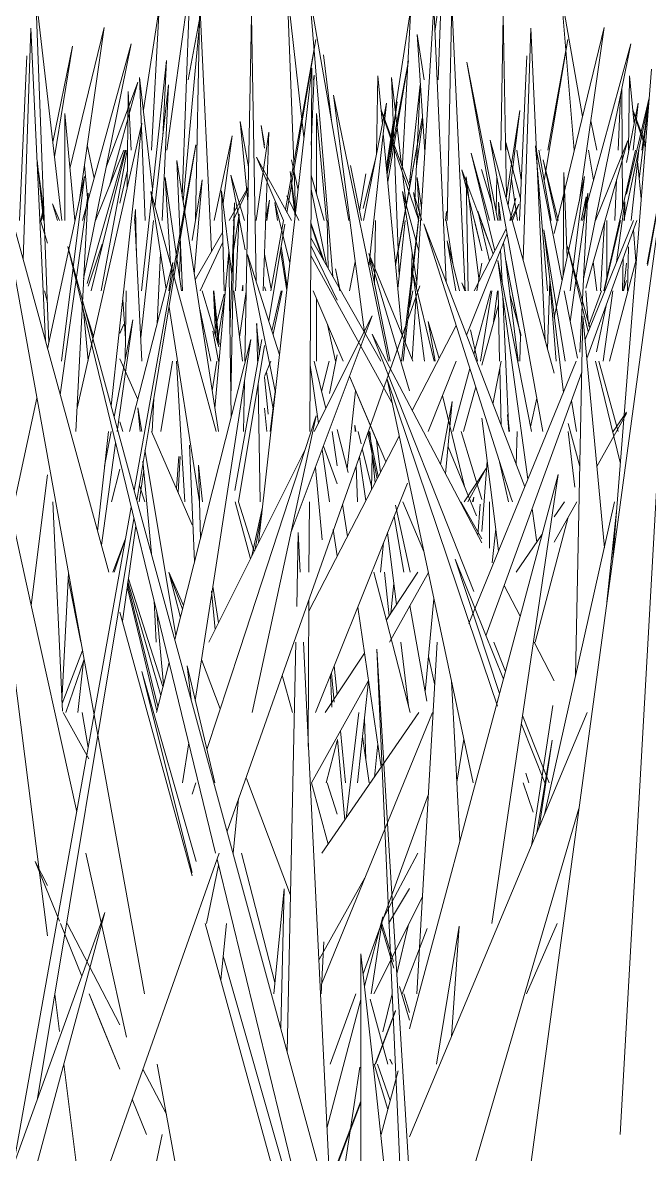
# Model space of a CAD drawing. Header units: millimetres. Extents: x -10020 to 20888, y -4665 to 12339.
# Drawn here: x 2517.71 to 2542.3, y 3071.25 to 3115.67 of the extents above; entities that cross this region are included whole.
import ezdxf

# ---------------------------------------------------------------- set-up
doc = ezdxf.new("R2010")
doc.units = ezdxf.units.MM
doc.layers.add('G-IMPT', color=8, linetype='Continuous', lineweight=9)

# ---------------------------------------------------------------- blocks, each defined once
blk = doc.blocks.new('Grass Array - 25_dwg-V22-West')
at = {"layer": 'G-IMPT'}
for p, q in [((2533.167, 3105.255), (2533.848, 3116.317)), ((2534.328, 3105.484), (2533.848, 3116.317)), ((2517.733, 3106.353), (2518.04, 3115.448)), ((2518.604, 3103.181), (2518.04, 3115.448)), ((2519.569, 3109.937), (2520.914, 3115.482)), ((2519.926, 3108.627), (2520.914, 3115.482)), ((2521.965, 3114.84), (2520.06, 3107.901)), ((2521.965, 3114.84), (2520.105, 3105.617)), ((2517.878, 3114.365), (2517.593, 3107.901)), ((2522.372, 3105.142), (2523.36, 3114.186)), ((2523.207, 3111.2), (2523.36, 3114.186)), ((2529.846, 3111.723), (2529.521, 3114.409)), ((2532.01, 3109.735), (2532.85, 3114.165)), ((2532.038, 3109.434), (2532.85, 3114.165)), ((2534.902, 3050.579), (2543.539, 3114.378)), ((2527.743, 3102.168), (2529.056, 3113.884)), ((2528.978, 3099.624), (2529.056, 3113.884)), ((2529.04, 3110.856), (2529.149, 3113.605)), ((2529.126, 3113.419), (2529.149, 3113.605)), ((2540.868, 3094.647), (2542.383, 3113.84)), ((2541.074, 3110.66), (2541.175, 3112.822)), ((2541.254, 3108.404), (2541.22, 3113.046)), ((2541.41, 3108.931), (2542.294, 3112.716)), ((2541.305, 3107.901), (2542.281, 3112.55)), ((2536.684, 3108.78), (2537.222, 3112.222)), ((2536.761, 3108.5), (2537.222, 3112.222)), ((2519.853, 3100.532), (2522.389, 3111.72)), ((2521.185, 3100.624), (2522.389, 3111.72)), ((2526.879, 3107.901), (2527.372, 3111.362)), ((2527.152, 3105.142), (2527.372, 3111.362)), ((2519.496, 3099.929), (2516.443, 3111.055)), ((2522.498, 3077.552), (2516.443, 3111.055)), ((2520.243, 3105.426), (2521.731, 3110.66)), ((2520.575, 3107.901), (2521.685, 3110.66)), ((2522.089, 3097.308), (2524.513, 3110.868)), ((2522.692, 3099.9), (2524.513, 3110.868)), ((2536.235, 3106.705), (2535.306, 3110.54)), ((2536.031, 3107.901), (2535.306, 3110.54)), ((2538.879, 3105.534), (2537.83, 3110.828)), ((2538.303, 3105.142), (2537.83, 3110.828)), ((2538.447, 3107.901), (2537.961, 3110.66)), ((2538.044, 3110.66), (2538.047, 3110.67)), ((2538.045, 3110.66), (2538.047, 3110.67)), ((2525.401, 3099.624), (2523.756, 3110.255)), ((2523.985, 3105.142), (2523.756, 3110.255)), ((2531.013, 3107.901), (2530.573, 3110.066)), ((2518.689, 3102.87), (2520.141, 3109.625)), ((2519.242, 3102.383), (2520.141, 3109.625)), ((2526.421, 3107.901), (2525.884, 3109.678)), ((2526.44, 3106.757), (2525.884, 3109.678)), ((2529.538, 3107.901), (2529.033, 3109.68)), ((2534.946, 3109.894), (2535.687, 3107.901)), ((2534.946, 3109.894), (2535.729, 3106.716)), ((2536.131, 3108.522), (2535.715, 3109.904)), ((2535.729, 3109.863), (2535.715, 3109.904)), ((2536.291, 3108.28), (2536.315, 3109.641)), ((2538.928, 3105.764), (2538.953, 3109.789)), ((2539.077, 3106.456), (2538.953, 3109.789)), ((2524.368, 3107.12), (2524.758, 3109.5)), ((2524.447, 3105.792), (2524.758, 3109.5)), ((2525.813, 3107.901), (2526.562, 3109.208)), ((2525.969, 3107.901), (2526.561, 3109.162)), ((2529.646, 3106.114), (2529.03, 3109.135)), ((2540.944, 3107.901), (2541.019, 3109.506)), ((2519.186, 3101.058), (2520.277, 3108.969)), ((2519.798, 3099.624), (2520.277, 3108.969)), ((2525.925, 3105.772), (2525.52, 3109.069)), ((2525.621, 3105.142), (2525.52, 3109.069)), ((2528.546, 3107.901), (2528.079, 3108.872)), ((2533.375, 3107.901), (2533.047, 3109.007)), ((2533.248, 3107.901), (2533.047, 3109.007)), ((2536.827, 3107.901), (2537.062, 3108.776)), ((2539.634, 3107.901), (2539.819, 3108.829)), ((2539.745, 3107.901), (2539.819, 3108.829)), ((2533.286, 3108.254), (2532.575, 3102.383)), ((2532.575, 3102.383), (2533.286, 3108.254)), ((2533.286, 3108.254), (2532.648, 3102.383)), ((2534.304, 3107.901), (2534.346, 3108.252)), ((2536.383, 3108.618), (2536.472, 3107.901)), ((2536.383, 3108.618), (2536.415, 3107.901)), ((2536.853, 3107.901), (2537.187, 3108.548)), ((2536.928, 3107.901), (2537.187, 3108.548)), ((2541.019, 3106.267), (2541.345, 3108.637)), ((2541.324, 3107.901), (2541.345, 3108.637)), ((2518.411, 3107.901), (2518.687, 3107.013)), ((2529.703, 3106.013), (2529.662, 3107.901)), ((2535.437, 3107.901), (2535.729, 3106.716)), ((2541.686, 3107.901), (2539.78, 3103.235)), ((2541.816, 3107.901), (2539.849, 3102.489)), ((2540.525, 3105.142), (2541.169, 3107.901)), ((2524.481, 3105.574), (2525.561, 3107.461)), ((2536.883, 3097.01), (2533.45, 3107.771)), ((2537.414, 3097.445), (2533.45, 3107.771)), ((2535.129, 3103.399), (2536.723, 3107.387)), ((2535.429, 3105.142), (2536.688, 3107.581)), ((2535.729, 3107.787), (2536.175, 3106.588)), ((2538.996, 3102.383), (2538.165, 3107.531)), ((2538.929, 3101.153), (2538.165, 3107.531)), ((2541.778, 3106.303), (2541.684, 3107.538)), ((2524.672, 3105.142), (2525.572, 3107.056)), ((2530.049, 3104.78), (2529.018, 3106.922)), ((2531.765, 3102.383), (2529.019, 3107.217)), ((2534.849, 3105.142), (2534.373, 3107.11)), ((2534.711, 3105.142), (2534.373, 3107.11)), ((2536.581, 3107.032), (2537.16, 3102.383)), ((2525.284, 3083.07), (2519.481, 3106.876)), ((2519.481, 3106.876), (2522.408, 3096.144)), ((2525.26, 3100.537), (2525.803, 3106.671)), ((2525.894, 3100.182), (2525.803, 3106.671)), ((2536.467, 3106.748), (2536.525, 3105.466)), ((2541.444, 3105.142), (2541.479, 3106.862)), ((2521.908, 3099.624), (2523.611, 3106.25)), ((2523.455, 3105.142), (2523.611, 3106.25)), ((2532.133, 3102.383), (2531.329, 3106.345)), ((2537.681, 3099.624), (2536.354, 3106.335)), ((2537.54, 3097.753), (2536.354, 3106.335)), ((2540.739, 3102.383), (2541.792, 3106.359)), ((2541.246, 3105.142), (2541.282, 3106.433)), ((2518.568, 3105.142), (2518.687, 3104.682)), ((2525.416, 3102.947), (2524.757, 3105.142)), ((2533.298, 3105.341), (2525.734, 3083.941)), ((2526.341, 3102.383), (2526.002, 3105.142)), ((2527.255, 3105.142), (2527.208, 3105.297)), ((2532.889, 3104.49), (2533.022, 3105.142)), ((2535.413, 3102.658), (2536.083, 3105.142)), ((2535.684, 3102.383), (2536.116, 3105.142)), ((2536.194, 3103.92), (2536.345, 3105.142)), ((2538.308, 3102.862), (2538.396, 3105.523)), ((2538.641, 3102.383), (2538.396, 3105.523)), ((2539.48, 3102.5), (2538.956, 3105.142)), ((2539.902, 3103.924), (2539.816, 3105.142)), ((2540.485, 3102.383), (2540.864, 3105.142)), ((2541.41, 3105.552), (2541.285, 3105.142)), ((2521.747, 3103.265), (2521.638, 3104.796)), ((2526.226, 3103.32), (2526.482, 3105.116)), ((2532.996, 3102.46), (2533.149, 3104.951)), ((2536.55, 3104.911), (2536.789, 3099.624)), ((2537.27, 3103.392), (2536.839, 3104.963)), ((2525.098, 3102.383), (2524.659, 3104.422)), ((2535.729, 3102.228), (2536.378, 3104.59)), ((2540.223, 3102.748), (2540.606, 3104.571)), ((2521.301, 3100.199), (2522.032, 3104.008)), ((2521.425, 3099.624), (2522.032, 3104.008)), ((2521.528, 3103.472), (2521.688, 3103.829)), ((2521.528, 3103.475), (2521.688, 3103.829)), ((2527.003, 3102.626), (2526.883, 3103.855)), ((2528.25, 3095.681), (2531.427, 3104.163)), ((2529.157, 3099.624), (2531.427, 3104.163)), ((2534.057, 3102.484), (2533.619, 3103.935)), ((2533.905, 3102.383), (2533.619, 3103.935)), ((2539.411, 3090.035), (2539.695, 3104.145)), ((2540.537, 3095.06), (2539.695, 3104.145)), ((2517.842, 3093.751), (2515.672, 3103.614)), ((2518.687, 3079.832), (2515.672, 3103.614)), ((2525.395, 3102.383), (2525.171, 3103.553)), ((2535.729, 3095.249), (2531.428, 3103.443)), ((2535.415, 3093.339), (2531.428, 3103.443)), ((2533.003, 3100.442), (2534.724, 3103.777)), ((2523.685, 3091.456), (2526.666, 3103.231)), ((2525.145, 3093.353), (2526.666, 3103.231)), ((2542.879, 3102.642), (2541.157, 3072.034)), ((2523.141, 3099.624), (2523.593, 3102.383)), ((2527.743, 3102.168), (2526.968, 3095.247)), ((2527.208, 3101.779), (2527.449, 3102.383)), ((2529.315, 3099.94), (2528.992, 3102.229)), ((2533.62, 3099.624), (2534.723, 3102.383)), ((2534.595, 3099.624), (2535.261, 3102.094)), ((2536.166, 3100.696), (2536.484, 3102.383)), ((2539.432, 3102.383), (2538.346, 3099.726)), ((2535.193, 3092.242), (2532.01, 3101.669)), ((2535.395, 3085.829), (2532.01, 3101.669)), ((2539.651, 3101.944), (2535.892, 3091.602)), ((2527.621, 3101.179), (2527.429, 3099.624)), ((2535.014, 3099.624), (2535.493, 3101.368)), ((2517.399, 3096.865), (2518.273, 3100.931)), ((2534.114, 3098.327), (2534.57, 3100.804)), ((2534.306, 3097.961), (2534.57, 3100.804)), ((2539.442, 3099.624), (2539.247, 3100.832)), ((2522.237, 3100.548), (2522.322, 3099.624)), ((2522.237, 3100.548), (2522.391, 3099.624)), ((2522.391, 3099.624), (2522.237, 3100.548)), ((2527.297, 3099.624), (2527.208, 3100.531)), ((2540.242, 3098.248), (2541.41, 3100.321)), ((2540.886, 3099.624), (2541.41, 3100.383)), ((2519.496, 3099.929), (2521.094, 3094.106)), ((2522.692, 3099.9), (2522.197, 3096.914)), ((2526.23, 3091.069), (2529.234, 3100.233)), ((2526.717, 3088.588), (2529.234, 3100.233)), ((2530.748, 3099.867), (2530.783, 3099.624)), ((2530.748, 3099.867), (2530.756, 3099.624)), ((2530.748, 3099.867), (2530.756, 3099.624)), ((2520.653, 3095.715), (2521.077, 3099.624)), ((2520.929, 3098.258), (2521.191, 3099.624)), ((2528.939, 3092.566), (2532.486, 3099.44)), ((2530.049, 3098.275), (2529.851, 3099.624)), ((2530.486, 3098.015), (2530.049, 3099.705)), ((2531.541, 3097.608), (2531.33, 3099.624)), ((2535.729, 3096.952), (2534.922, 3099.624)), ((2535.223, 3092.081), (2538.346, 3099.726)), ((2539.374, 3097.436), (2539.112, 3099.624)), ((2520.807, 3095.154), (2521.361, 3099.161)), ((2524.256, 3099.088), (2524.461, 3094.521)), ((2526.553, 3094.418), (2528.801, 3098.913)), ((2529.748, 3096.865), (2529.46, 3098.911)), ((2531.751, 3098.016), (2531.598, 3099.286)), ((2522.511, 3098.9), (2523.724, 3091.612)), ((2523.724, 3091.612), (2522.511, 3098.9)), ((2523.847, 3098.643), (2523.743, 3097.397)), ((2530.926, 3098.629), (2531.175, 3096.898)), ((2521.199, 3096.865), (2521.528, 3098.144)), ((2522.287, 3096.865), (2522.462, 3098.105)), ((2522.43, 3098.453), (2522.763, 3094.836)), ((2524.764, 3096.865), (2524.619, 3098.301)), ((2524.694, 3095.441), (2524.619, 3098.301)), ((2529.469, 3095.366), (2529.197, 3098.21)), ((2530.8, 3098.272), (2530.846, 3096.865)), ((2530.8, 3098.272), (2530.846, 3096.865)), ((2535.041, 3096.865), (2535.898, 3098.165)), ((2535.176, 3096.865), (2535.898, 3098.165)), ((2518.052, 3092.799), (2518.687, 3097.914)), ((2532.807, 3097.592), (2529.208, 3088.588)), ((2536.125, 3080.311), (2538.728, 3097.931)), ((2536.381, 3089.187), (2538.728, 3097.931)), ((2519.272, 3088.649), (2518.894, 3096.865)), ((2526.797, 3094.908), (2526.18, 3096.865)), ((2528.947, 3094.106), (2528.962, 3096.865)), ((2530.455, 3095.503), (2530.269, 3096.771)), ((2532.912, 3094.106), (2532.339, 3096.729)), ((2535.729, 3095.405), (2534.9, 3096.865)), ((2535.364, 3096.865), (2535.413, 3097.038)), ((2535.384, 3096.865), (2535.413, 3097.038)), ((2535.577, 3095.54), (2535.664, 3096.763)), ((2536.883, 3097.01), (2536.929, 3096.865)), ((2538.191, 3084.592), (2540.941, 3096.865)), ((2538.57, 3095.28), (2539.463, 3096.865)), ((2538.57, 3096.271), (2538.98, 3096.865)), ((2517.357, 3070.841), (2521.972, 3096.655)), ((2532.675, 3094.106), (2532.287, 3096.29)), ((2537.883, 3095.276), (2537.702, 3096.582)), ((2539.122, 3096.26), (2537.82, 3091.347)), ((2540.635, 3092.921), (2541.014, 3096.495)), ((2522.08, 3096.212), (2518.301, 3073.449)), ((2521.625, 3092.173), (2522.153, 3095.914)), ((2533.151, 3056.737), (2522.408, 3096.144)), ((2521.246, 3094.106), (2521.736, 3095.38)), ((2521.299, 3094.106), (2521.736, 3095.38)), ((2528.465, 3092.753), (2528.526, 3095.66)), ((2528.602, 3094.106), (2528.526, 3095.66)), ((2529.903, 3095.77), (2530.049, 3094.735)), ((2532.376, 3092.824), (2532.035, 3095.66)), ((2536.139, 3094.468), (2536.28, 3095.797)), ((2537.075, 3094.106), (2538.1, 3095.59)), ((2531.873, 3095.255), (2531.748, 3094.106)), ((2536.421, 3089.338), (2534.684, 3094.616)), ((2536.574, 3089.904), (2534.684, 3094.616)), ((2519.514, 3094.065), (2519.255, 3089.023)), ((2524.022, 3092.786), (2523.45, 3094.106)), ((2523.985, 3092.643), (2523.456, 3094.043)), ((2523.903, 3092.318), (2523.456, 3094.043)), ((2526.553, 3094.418), (2525.017, 3091.347)), ((2532.002, 3092.154), (2531.497, 3094.106)), ((2532.088, 3092.386), (2531.908, 3094.106)), ((2531.983, 3092.227), (2533.222, 3094.106)), ((2532.111, 3091.347), (2533.631, 3094.084)), ((2517.842, 3093.751), (2519.835, 3084.698)), ((2519.993, 3091.347), (2519.502, 3093.848)), ((2521.846, 3093.739), (2523.13, 3089.263)), ((2521.861, 3093.845), (2523.217, 3089.607)), ((2523.217, 3089.607), (2521.861, 3093.845)), ((2525.145, 3093.353), (2524.485, 3089.066)), ((2525.27, 3091.855), (2525.119, 3093.353)), ((2537.237, 3092.377), (2536.609, 3093.573)), ((2528.91, 3087.264), (2528.941, 3093.015)), ((2531.782, 3086.443), (2530.862, 3092.724)), ((2533.576, 3089.04), (2532.91, 3092.786)), ((2533.51, 3089.409), (2533.85, 3093.059)), ((2521.528, 3092.527), (2524.368, 3082.178)), ((2522.975, 3092.544), (2523.238, 3089.69)), ((2532.002, 3092.154), (2532.924, 3088.588)), ((2535.193, 3092.242), (2536.339, 3088.846)), ((2519.259, 3088.941), (2520.062, 3091.029)), ((2526.23, 3091.069), (2524.941, 3087.136)), ((2528.097, 3075.274), (2528.436, 3091.347)), ((2528.934, 3087.264), (2528.736, 3091.347)), ((2530.15, 3089.447), (2531.125, 3090.926)), ((2533.151, 3056.737), (2531.609, 3091.077)), ((2532.082, 3083.391), (2531.609, 3091.077)), ((2532.554, 3091.347), (2532.854, 3088.858)), ((2533.182, 3077.552), (2533.981, 3091.347)), ((2536.201, 3091.347), (2536.653, 3090.201)), ((2538.57, 3089.838), (2537.778, 3091.347)), ((2519.404, 3088.588), (2520.124, 3090.685)), ((2519.88, 3088.588), (2520.099, 3090.613)), ((2522.959, 3088.588), (2523.458, 3090.56)), ((2525.464, 3088.731), (2524.731, 3090.669)), ((2533.638, 3090.785), (2533.883, 3089.662)), ((2522.392, 3090.198), (2524.368, 3082.315)), ((2522.392, 3090.198), (2524.519, 3082.749)), ((2525.25, 3085.829), (2524.163, 3090.423)), ((2524.328, 3089.098), (2524.163, 3090.423)), ((2530.049, 3089.286), (2529.94, 3090.42)), ((2529.046, 3085.83), (2531.282, 3089.855)), ((2531.285, 3089.838), (2530.849, 3085.829)), ((2534.685, 3087.123), (2534.542, 3089.819)), ((2530.15, 3089.447), (2529.584, 3088.588)), ((2536.381, 3089.187), (2532.889, 3076.176)), ((2538.51, 3088.863), (2537.677, 3083.365)), ((2519.306, 3088.588), (2520.31, 3086.769)), ((2520.043, 3088.588), (2520.285, 3087.219)), ((2529.44, 3077.927), (2533.796, 3088.588)), ((2533.264, 3088.588), (2529.453, 3083.07)), ((2530.405, 3084.45), (2530.906, 3088.588)), ((2530.405, 3084.45), (2530.906, 3088.588)), ((2531.175, 3086.743), (2531.123, 3088.351)), ((2531.123, 3088.351), (2531.175, 3086.743)), ((2532.889, 3071.945), (2539.866, 3088.588)), ((2537.332, 3088.481), (2538.378, 3085.829)), ((2530.378, 3085.829), (2530.183, 3087.876)), ((2538.208, 3085.829), (2537.281, 3088.139)), ((2524.228, 3087.401), (2523.986, 3085.829)), ((2531.047, 3087.653), (2531.304, 3085.829)), ((2537.887, 3083.866), (2538.495, 3087.512)), ((2537.974, 3084.075), (2538.495, 3087.512)), ((2528.934, 3087.264), (2529.792, 3069.593)), ((2534.685, 3087.123), (2534.873, 3083.57)), ((2537.452, 3086.208), (2537.577, 3085.829)), ((2524.513, 3085.829), (2524.368, 3085.386)), ((2526.496, 3086), (2528.226, 3081.421)), ((2530.049, 3084.609), (2529.663, 3085.829)), ((2537.358, 3085.829), (2537.744, 3084.684)), ((2525.975, 3083.07), (2526.184, 3085.214)), ((2533.636, 3085.393), (2531.071, 3078.336)), ((2539.539, 3084.826), (2533.37, 3063.757)), ((2532.082, 3083.391), (2533.627, 3058.239)), ((2525.426, 3083.07), (2516.804, 3058.68)), ((2520.193, 3083.07), (2521.783, 3075.848)), ((2527.611, 3077.99), (2526.296, 3083.07)), ((2531.852, 3080.485), (2533.216, 3083.07)), ((2518.203, 3082.742), (2518.687, 3081.809)), ((2518.203, 3082.742), (2519.156, 3080.406)), ((2519.156, 3080.406), (2518.203, 3082.742)), ((2524.925, 3080.311), (2525.402, 3082.586)), ((2529.037, 3067.677), (2525.342, 3082.832)), ((2529.341, 3078.898), (2531.145, 3082.101)), ((2527.568, 3077.552), (2527.976, 3081.666)), ((2527.84, 3076.217), (2527.976, 3081.666)), ((2532.064, 3080.311), (2532.889, 3081.691)), ((2533.401, 3081.358), (2531.489, 3077.552)), ((2515.155, 3064.754), (2520.942, 3080.749)), ((2519.343, 3074.842), (2520.942, 3080.749)), ((2519.195, 3080.311), (2520.037, 3078.248)), ((2520.037, 3078.248), (2519.195, 3080.311)), ((2519.465, 3080.311), (2521.528, 3076.338)), ((2524.88, 3080.311), (2533.735, 3048.047)), ((2525.694, 3080.19), (2525.706, 3080.311)), ((2531.124, 3077.854), (2531.843, 3080.57)), ((2531.384, 3077.552), (2531.843, 3080.57)), ((2532.28, 3078.565), (2531.773, 3080.267)), ((2532.269, 3078.824), (2531.809, 3080.311)), ((2532.392, 3078.333), (2532.853, 3080.267)), ((2537.479, 3077.552), (2538.692, 3080.311)), ((2525.694, 3080.19), (2525.489, 3078.091)), ((2532.6, 3077.552), (2533.581, 3080.114)), ((2532.608, 3077.552), (2533.581, 3080.114)), ((2533.946, 3074.793), (2534.836, 3080.204)), ((2534.535, 3075.871), (2534.836, 3080.204)), ((2529.42, 3077.552), (2529.524, 3079.589)), ((2534.437, 3048.015), (2525.581, 3079.029)), ((2531.593, 3073.589), (2530.985, 3079.122)), ((2530.987, 3066.516), (2530.985, 3079.122)), ((2532.495, 3077.84), (2532.889, 3076.517)), ((2519.163, 3076.078), (2518.979, 3077.533)), ((2520.321, 3077.552), (2520.785, 3076.416)), ((2521.528, 3074.596), (2520.321, 3077.552)), ((2529.66, 3072.32), (2530.985, 3077.328)), ((2530.787, 3077.552), (2529.784, 3074.793)), ((2531.852, 3076.065), (2532.206, 3077.552)), ((2532.889, 3076.82), (2532.663, 3077.552)), ((2531.544, 3074.793), (2532.348, 3076.895)), ((2531.56, 3074.793), (2532.349, 3076.871)), ((2521.528, 3074.596), (2520.785, 3076.416)), ((2532.214, 3074.793), (2532.117, 3074.989)), ((2532.225, 3074.793), (2532.117, 3074.989)), ((2519.343, 3074.842), (2515.884, 3062.069)), ((2519.883, 3070.401), (2519.326, 3074.793)), ((2522.431, 3074.598), (2523.352, 3072.824)), ((2527.839, 3048), (2522.996, 3074.793)), ((2530.946, 3074.671), (2530.127, 3069.275)), ((2532.04, 3073.013), (2531.511, 3074.793)), ((2532.136, 3073.369), (2531.635, 3074.793)), ((2532.446, 3074.525), (2531.777, 3072.034)), ((2522.573, 3072.034), (2522.011, 3073.411)), ((2522.573, 3072.034), (2522.011, 3073.411)), ((2530.986, 3073.336), (2530.049, 3070.888)), ((2530.049, 3070.814), (2530.986, 3073.281)), ((2531.593, 3073.589), (2532.589, 3064.528)), ((2520.588, 3059.632), (2523.189, 3072.034))]:
    blk.add_line(p, q, dxfattribs=at)
blk = doc.blocks.new('Grass Array - Grass Array-V25-West')
blk.add_blockref('Grass Array - 25_dwg-V22-West', (0, 0))
blk = doc.blocks.new('Grass Array - 25_dwg-V36-West')
at = {"layer": 'G-IMPT'}
for p in [(2532.341, 3106.206), (2532.348, 3106.132)]:
    blk.add_line(p, (2533.384, 3111.919), dxfattribs=at)
blk = doc.blocks.new('Grass Array - 25_dwg-V39-West')
at = {"layer": 'G-IMPT'}
for p, q in [((2523.368, 3110.66), (2524.276, 3117.22)), ((2523.977, 3108.825), (2524.276, 3117.22)), ((2518.739, 3103.102), (2518.22, 3116.865)), ((2519.248, 3107.901), (2518.22, 3116.865)), ((2530.509, 3107.901), (2528.96, 3116.831)), ((2529.887, 3105.69), (2528.96, 3116.831)), ((2522.45, 3112.247), (2523.07, 3116.238)), ((2522.764, 3110.66), (2523.07, 3116.238)), ((2524.492, 3107.901), (2524.668, 3116.428)), ((2525.123, 3106.695), (2524.668, 3116.428)), ((2526.428, 3102.383), (2526.694, 3115.928)), ((2526.878, 3105.501), (2526.694, 3115.928)), ((2537.35, 3106.353), (2537.656, 3115.448)), ((2538.221, 3103.181), (2537.656, 3115.448)), ((2538.57, 3107.394), (2540.531, 3115.482)), ((2539.543, 3108.627), (2540.531, 3115.482)), ((2528.021, 3108.335), (2529.22, 3115.006)), ((2528.083, 3108.221), (2529.22, 3115.006)), ((2533.19, 3115.196), (2533.467, 3113.419)), ((2533.19, 3115.196), (2533.496, 3110.603)), ((2533.496, 3110.603), (2533.19, 3115.196)), ((2541.582, 3114.84), (2539.677, 3107.901)), ((2541.582, 3114.84), (2539.722, 3105.617)), ((2535.14, 3114.119), (2536.241, 3107.901)), ((2535.14, 3114.119), (2536.36, 3107.901)), ((2536.36, 3107.901), (2535.14, 3114.119)), ((2537.494, 3114.365), (2537.21, 3107.901)), ((2531.603, 3110.538), (2531.648, 3113.585)), ((2531.827, 3111.681), (2531.648, 3113.585)), ((2522.303, 3113.519), (2522.81, 3109.146)), ((2522.303, 3113.519), (2522.52, 3107.901)), ((2522.905, 3108.44), (2523.429, 3113.231)), ((2523.183, 3107.901), (2523.429, 3113.231)), ((2521.812, 3109.175), (2521.854, 3112.967)), ((2521.971, 3110.66), (2521.854, 3112.967)), ((2529.916, 3112.817), (2531.126, 3103.508)), ((2529.916, 3112.817), (2532.064, 3102.383)), ((2531.085, 3107.901), (2531.989, 3112.505)), ((2531.301, 3106.09), (2531.989, 3112.505)), ((2532.889, 3109.252), (2531.775, 3112.241)), ((2532.001, 3109.829), (2532.403, 3112.564)), ((2532.133, 3110.384), (2532.403, 3112.564)), ((2519.363, 3107.901), (2519.366, 3112.102)), ((2519.761, 3107.901), (2519.366, 3112.102)), ((2533.259, 3107.901), (2531.777, 3112.217)), ((2532.341, 3106.206), (2533.384, 3111.919)), ((2532.348, 3106.132), (2533.384, 3111.919)), ((2527.208, 3110.876), (2527.068, 3111.634)), ((2527.208, 3110.736), (2527.068, 3111.634)), ((2532.603, 3103.418), (2531.862, 3111.316)), ((2538.57, 3101.909), (2536.06, 3111.055)), ((2538.126, 3099.624), (2536.06, 3111.055)), ((2536.676, 3110.962), (2537.247, 3108.758)), ((2536.676, 3110.962), (2536.72, 3110.66)), ((2536.72, 3110.66), (2536.676, 3110.962)), ((2539.808, 3105.244), (2541.456, 3111.043)), ((2540.192, 3107.901), (2541.456, 3111.043)), ((2520.406, 3105.142), (2521.764, 3110.66)), ((2520.787, 3105.142), (2521.82, 3110.66)), ((2540.515, 3105.142), (2541.765, 3110.66)), ((2541.591, 3107.901), (2541.891, 3110.66)), ((2526.889, 3110.385), (2528.26, 3107.901)), ((2526.889, 3110.385), (2527.943, 3107.901)), ((2527.943, 3107.901), (2526.889, 3110.385)), ((2528.519, 3109.092), (2528.259, 3110.281)), ((2518.334, 3109.831), (2518.545, 3108.258)), ((2518.334, 3109.831), (2518.539, 3107.901)), ((2523.946, 3105.142), (2523.311, 3109.591)), ((2523.517, 3106.187), (2523.311, 3109.591)), ((2535.627, 3105.526), (2535.121, 3109.61)), ((2535.196, 3105.142), (2535.121, 3109.61)), ((2538.57, 3104.096), (2539.758, 3109.625)), ((2539.201, 3105.142), (2539.758, 3109.625)), ((2536.888, 3109.523), (2537.126, 3107.901)), ((2537.126, 3107.901), (2536.888, 3109.523)), ((2525.3, 3099.624), (2522.743, 3109.035)), ((2523.344, 3105.21), (2522.743, 3109.035)), ((2539.198, 3103.921), (2539.894, 3108.969)), ((2539.574, 3102.732), (2539.894, 3108.969)), ((2519.164, 3107.901), (2518.88, 3108.552)), ((2519.082, 3107.901), (2518.88, 3108.552)), ((2522.106, 3107.901), (2522.137, 3108.328)), ((2522.182, 3106.507), (2522.137, 3108.328)), ((2525.847, 3103.528), (2526.023, 3108.6)), ((2525.884, 3100.858), (2526.023, 3108.6)), ((2528.199, 3106.231), (2527.614, 3108.609)), ((2527.716, 3107.901), (2527.614, 3108.609)), ((2536.171, 3106.581), (2535.578, 3108.268)), ((2536.032, 3106.311), (2535.578, 3108.268)), ((2522.392, 3102.383), (2522.111, 3107.901)), ((2522.344, 3103.318), (2522.846, 3107.901)), ((2525.99, 3106.726), (2526.206, 3108.152)), ((2526.067, 3105.142), (2526.206, 3108.152)), ((2527.447, 3105.142), (2527.943, 3107.901)), ((2529.563, 3106.261), (2529.023, 3107.815)), ((2531.525, 3105.379), (2531.563, 3107.901)), ((2534.327, 3107.901), (2534.588, 3106.22)), ((2540.392, 3105.142), (2540.546, 3107.839)), ((2540.635, 3105.671), (2540.637, 3107.901)), ((2527.37, 3103.962), (2528.005, 3107.754)), ((2529.464, 3106.435), (2529.022, 3107.764)), ((2522.997, 3103.859), (2523.124, 3106.611)), ((2523.866, 3105.701), (2523.908, 3106.871)), ((2526.536, 3106.57), (2527.795, 3102.631)), ((2526.536, 3106.57), (2527.628, 3101.141)), ((2527.628, 3101.141), (2526.536, 3106.57)), ((2528.078, 3105.157), (2527.833, 3106.728)), ((2528.093, 3105.29), (2527.861, 3106.895)), ((2529.016, 3106.533), (2532.205, 3100.756)), ((2532.889, 3101.215), (2531.299, 3106.602)), ((2533.027, 3102.383), (2531.299, 3106.602)), ((2539.908, 3103.549), (2539.097, 3106.876)), ((2539.097, 3106.876), (2539.966, 3103.691)), ((2530.542, 3105.142), (2530.766, 3106.28)), ((2535.532, 3105.142), (2535.729, 3106.227)), ((2536.667, 3106.341), (2537.184, 3103.705)), ((2537.246, 3103.392), (2536.667, 3106.341)), ((2540.102, 3106.276), (2540.247, 3105.142)), ((2540.247, 3105.142), (2540.102, 3106.276)), ((2541.292, 3105.142), (2541.41, 3106.228)), ((2530.16, 3105.142), (2529.99, 3105.999)), ((2530.167, 3105.142), (2529.99, 3105.999)), ((2533.859, 3102.383), (2533.04, 3105.785)), ((2533.484, 3102.383), (2533.04, 3105.785)), ((2521.738, 3102.477), (2521.768, 3105.142)), ((2525.276, 3103.412), (2525.196, 3105.142)), ((2525.196, 3105.142), (2525.373, 3103.09)), ((2525.213, 3105.142), (2525.428, 3103.029)), ((2527.495, 3103.57), (2527.852, 3105.142)), ((2527.538, 3103.436), (2527.899, 3105.142)), ((2529.113, 3105.142), (2530.284, 3102.383)), ((2530.284, 3102.383), (2529.113, 3105.142)), ((2535.097, 3105.142), (2534.943, 3105.453)), ((2535.062, 3105.142), (2534.943, 3105.453)), ((2536.428, 3102.383), (2536.365, 3105.142)), ((2539.915, 3103.753), (2540.421, 3105.142)), ((2520.492, 3103.35), (2520.078, 3104.687)), ((2520.278, 3102.407), (2520.094, 3104.359)), ((2524.654, 3096.865), (2523.456, 3104.497)), ((2526.907, 3103.855), (2526.933, 3102.383)), ((2529.988, 3102.383), (2529.672, 3103.825)), ((2535.56, 3102.383), (2535.289, 3103.614)), ((2537.25, 3103.392), (2537.216, 3102.383)), ((2527.103, 3103.228), (2526.039, 3097.31)), ((2526.18, 3096.865), (2527.208, 3102.999)), ((2522.229, 3100.871), (2521.528, 3102.478)), ((2529.75, 3101.107), (2530.049, 3102.628)), ((2523.964, 3098.806), (2523.747, 3102.383)), ((2525.154, 3101.222), (2525.33, 3102.383)), ((2529.604, 3100.518), (2529.145, 3102.383)), ((2529.745, 3102.383), (2529.437, 3101.195)), ((2536.485, 3099.866), (2536.434, 3102.116)), ((2541.164, 3098.398), (2540.193, 3102.383)), ((2540.323, 3102.383), (2541.076, 3099.624)), ((2526.374, 3099.624), (2526.413, 3101.588)), ((2527.275, 3101.947), (2527.539, 3100.514)), ((2527.539, 3100.513), (2527.275, 3101.947)), ((2530.537, 3101.787), (2531.707, 3099.029)), ((2531.963, 3098.426), (2530.537, 3101.787)), ((2526.949, 3101.454), (2527.03, 3096.865)), ((2530.451, 3098.151), (2530.779, 3101.216)), ((2522.801, 3099.624), (2522.861, 3100.915)), ((2535.045, 3097.459), (2534.184, 3101.035)), ((2537.646, 3099.799), (2537.889, 3100.931)), ((2536.819, 3099.624), (2536.734, 3100.288)), ((2536.789, 3099.624), (2536.734, 3100.288)), ((2521.646, 3099.624), (2521.528, 3100.006)), ((2536.389, 3094.936), (2535.729, 3100.139)), ((2539.113, 3099.929), (2539.576, 3098.241)), ((2524.368, 3095.963), (2522.772, 3099.624)), ((2530.995, 3099.136), (2530.875, 3099.624)), ((2531.62, 3097.76), (2531.261, 3099.576)), ((2531.667, 3097.851), (2531.302, 3099.624)), ((2537.123, 3099.624), (2537.079, 3098.317)), ((2530.049, 3097.564), (2529.513, 3099.051)), ((2531.04, 3098.952), (2531.406, 3097.462)), ((2535.516, 3096.308), (2534.404, 3099.022)), ((2523.814, 3097.234), (2523.895, 3098.643)), ((2523.964, 3098.806), (2524.082, 3096.865)), ((2531.404, 3097.343), (2531.425, 3098.72)), ((2535.729, 3095.694), (2535.942, 3098.46)), ((2536.774, 3096.865), (2536.428, 3098.435)), ((2522.303, 3097.504), (2522.501, 3096.865)), ((2526.049, 3096.865), (2526.657, 3094.627)), ((2533.453, 3094.914), (2532.625, 3096.865)), ((2533.453, 3094.914), (2532.625, 3096.865)), ((2536.035, 3095.042), (2536.03, 3096.865)), ((2527.125, 3096.65), (2526.711, 3094.735)), ((2526.711, 3094.735), (2527.125, 3096.65)), ((2527.095, 3096.382), (2526.819, 3094.95)), ((2523.019, 3088.826), (2521.833, 3093.649)), ((2532.161, 3092.497), (2532.277, 3093.65)), ((2521.815, 3093.522), (2522.319, 3091.415)), ((2525.4, 3092.114), (2525.175, 3093.549)), ((2522.953, 3091.347), (2522.87, 3092.972)), ((2522.978, 3088.663), (2522.319, 3091.415)), ((2527.897, 3090.061), (2528.297, 3088.588)), ((2529.841, 3088.805), (2529.794, 3090.052)), ((2529.931, 3088.993), (2529.827, 3090.136)), ((2529.623, 3085.829), (2530.049, 3087.476)), ((2530.352, 3084.372), (2530.064, 3087.536)), ((2531.515, 3086.056), (2531.647, 3087.367)), ((2534.752, 3085.861), (2535.029, 3087.542)), ((2529.047, 3085.829), (2529.699, 3083.427)), ((2531.352, 3077.341), (2532.044, 3074.793))]:
    blk.add_line(p, q, dxfattribs=at)
blk = doc.blocks.new('Grass Array - Grass Array-V40-West')
for name in ['Grass Array - 25_dwg-V39-West', 'Grass Array - 25_dwg-V36-West', 'Grass Array - 25_dwg-V36-West', 'Grass Array - 25_dwg-V36-West', 'Grass Array - 25_dwg-V36-West', 'Grass Array - 25_dwg-V36-West', 'Grass Array - 25_dwg-V36-West', 'Grass Array - 25_dwg-V36-West', 'Grass Array - 25_dwg-V36-West', 'Grass Array - 25_dwg-V36-West']:
    blk.add_blockref(name, (0, 0))
blk = doc.blocks.new('Grass Array - 25_dwg-V31-West')
at = {"layer": 'G-IMPT'}
for p in [(2114.496, 3106.206), (2114.503, 3106.132)]:
    blk.add_line(p, (2115.539, 3111.919), dxfattribs=at)
blk = doc.blocks.new('Grass Array - 25_dwg-V45-West')
at = {"layer": 'G-IMPT'}
for p, q in [((2533.892, 3115.315), (2534.156, 3117.22)), ((2534.02, 3113.419), (2534.156, 3117.22)), ((2528.352, 3110.175), (2528.1, 3116.865)), ((2528.752, 3111.173), (2528.1, 3116.865)), ((2539.681, 3111.978), (2538.839, 3116.831)), ((2539.352, 3110.66), (2538.839, 3116.831)), ((2532.33, 3112.247), (2532.949, 3116.238)), ((2532.602, 3109.897), (2532.949, 3116.238)), ((2534.371, 3107.901), (2534.547, 3116.428)), ((2535.075, 3105.142), (2534.547, 3116.428)), ((2524.212, 3113.419), (2524.679, 3115.929)), ((2536.47, 3110.66), (2536.573, 3115.928)), ((2536.698, 3108.868), (2536.573, 3115.928)), ((2524.005, 3108.649), (2524.651, 3115.626)), ((2538.171, 3109.467), (2539.1, 3115.006)), ((2538.318, 3110.66), (2539.1, 3115.006)), ((2518.896, 3110.972), (2519.665, 3114.749)), ((2518.961, 3110.403), (2519.665, 3114.749)), ((2541.484, 3110.66), (2541.528, 3113.585)), ((2541.706, 3111.681), (2541.528, 3113.585)), ((2520.987, 3109.989), (2522.235, 3113.334)), ((2521.117, 3109.248), (2522.235, 3113.334)), ((2532.182, 3113.519), (2532.581, 3110.079)), ((2532.182, 3113.519), (2532.275, 3111.13)), ((2532.889, 3109.398), (2533.308, 3113.231)), ((2533.099, 3108.689), (2533.308, 3113.231)), ((2541.41, 3110.172), (2541.868, 3112.505)), ((2542.151, 3110.907), (2541.654, 3112.241)), ((2541.671, 3110.66), (2541.868, 3112.505)), ((2541.908, 3109.538), (2542.28, 3112.545)), ((2542.003, 3110.66), (2542.279, 3112.538)), ((2526.578, 3110.004), (2526.249, 3111.79)), ((2526.551, 3108.63), (2526.249, 3111.79)), ((2529.243, 3108.94), (2529.245, 3112.102)), ((2529.64, 3107.901), (2529.245, 3112.102)), ((2533.161, 3110.032), (2533.413, 3111.854)), ((2540.002, 3111.814), (2540.24, 3110.66)), ((2542.143, 3110.799), (2541.656, 3112.217)), ((2531.983, 3110.017), (2532.251, 3111.74)), ((2525.23, 3107.901), (2525.94, 3111.221)), ((2525.578, 3108.597), (2525.94, 3111.221)), ((2520.517, 3109.566), (2520.249, 3110.866)), ((2532.285, 3110.869), (2532.484, 3105.701)), ((2537.28, 3109.5), (2537.099, 3110.66)), ((2540.113, 3109.489), (2539.91, 3110.66)), ((2518.527, 3107.901), (2518.278, 3110.274)), ((2520.266, 3108.652), (2520.133, 3110.064)), ((2531.079, 3108.367), (2531.559, 3110.318)), ((2538.722, 3107.901), (2538.138, 3110.281)), ((2538.659, 3107.901), (2538.138, 3110.281)), ((2541.981, 3108.754), (2541.843, 3110.224)), ((2521.528, 3108.58), (2521.819, 3109.826)), ((2528.213, 3109.831), (2528.424, 3108.258)), ((2528.424, 3108.247), (2528.363, 3109.888)), ((2530.936, 3108.278), (2531.179, 3109.737)), ((2532.616, 3109.772), (2532.76, 3108.527)), ((2533.361, 3108.396), (2533.19, 3109.591)), ((2533.271, 3108.252), (2533.19, 3109.591)), ((2528.268, 3109.32), (2528.402, 3108.05)), ((2527.404, 3108.696), (2527.243, 3107.901)), ((2527.243, 3107.901), (2527.404, 3108.696)), ((2527.404, 3108.696), (2527.291, 3107.901)), ((2533.256, 3106.701), (2532.622, 3109.035)), ((2533.181, 3105.477), (2532.622, 3109.035)), ((2518.531, 3108.417), (2518.421, 3107.901)), ((2518.531, 3108.417), (2518.449, 3107.901)), ((2532.433, 3105.232), (2532.725, 3107.901)), ((2520.286, 3105.328), (2520.839, 3106.974)), ((2527.46, 3105.213), (2527.208, 3106.578)), ((2532.951, 3105.49), (2533.003, 3106.611)), ((2526.332, 3105.142), (2526.348, 3105.364)), ((2526.35, 3105.142), (2526.348, 3105.364)), ((2525.265, 3103.661), (2525.625, 3105.007)), ((2525.357, 3103.143), (2525.629, 3104.842)), ((2529.239, 3102.383), (2529.24, 3104.843)), ((2527.346, 3100.303), (2527.208, 3101.748))]:
    blk.add_line(p, q, dxfattribs=at)
blk = doc.blocks.new('Grass Array - Grass Array-V49-West')
for name, p in [('Grass Array - 25_dwg-V45-West', (0, 0)), ('Grass Array - 25_dwg-V31-West', (427.724, 0)), ('Grass Array - 25_dwg-V31-West', (427.724, 0)), ('Grass Array - 25_dwg-V31-West', (427.724, 0))]:
    blk.add_blockref(name, p)

msp = doc.modelspace()

# ---------------------------------------------------------------- block references
for name in ['Grass Array - Grass Array-V49-West', 'Grass Array - Grass Array-V25-West', 'Grass Array - Grass Array-V40-West']:
    msp.add_blockref(name, (0, 0))

doc.saveas('drawing.dxf')
